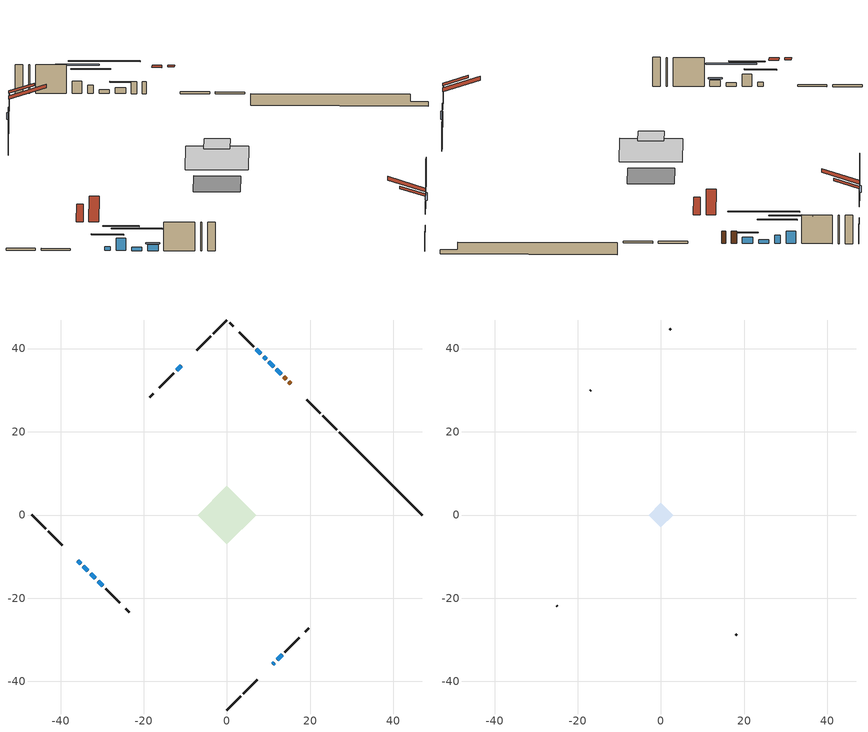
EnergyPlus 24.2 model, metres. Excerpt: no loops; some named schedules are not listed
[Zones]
conditioned space
 floor adiabatic (AdiabaticFloorConstruction): -7.05,0 0,7.05 7.05,0 0,-7.05 z3.35
 floor foundation (Slab1 construction): -4.96,0.31 -0.31,4.96 4.96,-0.31 0.31,-4.96 z-1.07
 wall outside (RimJoist1 construction): 0,-46.85 3.29,-43.56 / -46.85,0 -43.56,-3.29 / 0,46.85 -3.29,43.56 / 26.35,20.5 23.06,23.79 z0.91:1.21
 wall outside (RimJoist2 construction): 3.94,-42.9 7.21,-39.63 / -42.9,-3.94 -39.63,-7.21 / -3.94,42.9 -7.21,39.63 / 22.4,24.44 19.13,27.71 z0.91:1.21
 wall outside (AdiabaticWallConstruction 1): 15.31,31.54 14.89,31.96 / 14.23,32.61 13.66,33.19 z0.91:2.94
 wall outside (AdiabaticWallConstruction): 13,33.85 11.85,35 / -30.98,-15.87 -29.83,-17.02 z0.91:1.93; -35.81,-11.04 -35.18,-11.67 z0.91:1.57; -34.52,-12.33 -33.44,-13.4 / 8.12,38.73 7.04,39.81 / -11.04,35.81 -12.12,34.73 z0.91:2.99; 11.19,35.65 10.04,36.81 / -32.79,-14.06 -31.63,-15.21 z0.91:1.5; 11.04,-35.81 11.38,-35.47 z0.91:2.13; 9.38,37.46 8.77,38.07 / 12.04,-34.81 13.26,-33.59 z0.91:2.28
 wall outside (Wall1 construction): 13.91,-32.93 17.36,-29.49 / -29.17,-17.68 -25.73,-21.12 / -12.77,34.07 -16.22,30.63 / 6.38,40.46 2.94,43.91 z0.91:5.79
 wall outside (Wall4 construction): 18.82,-28.03 19.64,-27.21 / -24.27,-22.58 -23.44,-23.4 / -17.68,29.17 -18.5,28.35 / 1.48,45.37 0.66,46.19 z0.91:5.79
 wall foundation (FoundationWall1 construction): 27,19.84,-1.07 27,19.84,0.91 44.86,1.98,0.91 44.86,1.98,-0.36 46.85,0,-0.36 46.85,0,-1.07
 window (WindowConstruction): 13,33.85 11.85,35 z0.91:1.92
 window (WindowConstruction 6): -35.81,-11.04 -35.18,-11.67 z0.91:1.57
 window (WindowConstruction 7): -34.52,-12.33 -33.44,-13.4 z0.91:2.99
 window (WindowConstruction 9): 11.19,35.65 10.04,36.81 z0.91:1.5
 window (WindowConstruction 10): -32.79,-14.06 -31.64,-15.21 z0.91:1.5
 window (WindowConstruction 1): -30.98,-15.87 -29.83,-17.02 z0.91:1.92
 window (WindowConstruction 8): 11.04,-35.81 11.38,-35.47 z0.91:2.13
 window (WindowConstruction 2): 9.38,37.46 8.77,38.07 z0.91:2.28
 window (WindowConstruction 3): 8.12,38.73 7.04,39.81 z0.91:2.99
 window (WindowConstruction 4): -11.04,35.81 -12.12,34.73 z0.91:2.99
 window (WindowConstruction 5): 12.04,-34.81 13.26,-33.59 z0.91:2.28
 door (Door): 15.31,31.54 14.89,31.96 z0.91:2.94
 door (Door 1): 14.23,32.61 13.66,33.19 z0.91:2.94
 ceiling adiabatic (AdiabaticFloorConstruction): 0,-7.05 7.05,0 0,7.05 -7.05,0 z3.35
 roof outside (Roof2 construction): 10.38,-36.46,5.79 6.19,-32.27,7.76 5.09,-33.38,7.76 9.28,-37.57,5.79; -36.46,-10.38,5.79 -32.27,-6.19,7.76 -33.38,-5.09,7.76 -37.57,-9.28,5.79; -10.38,36.46,5.79 -6.19,32.27,7.76 -5.09,33.38,7.76 -9.28,37.57,5.79; 15.96,30.88,5.79 11.77,26.69,7.76 12.88,25.59,7.76 17.07,29.78,5.79
attic - vented
 floor to conditioned space (Floor1 construction Reversed): -2.92,0 0,2.92 2.92,0 0,-2.92 z5.79
 wall outside (Wall3 construction): 18.01,-28.83 18.16,-28.69 / -25.07,-21.78 -24.93,-21.92 / -16.87,29.97 -17.02,29.83 / 2.28,44.56 2.14,44.71 z0.91:5.79
 roof outside (Roof1 construction): 8.62,-38.23,5.79 5.77,-35.38,7.13 5.02,-36.13,7.13 7.87,-38.98,5.79; -38.23,-8.62,5.79 -35.38,-5.77,7.13 -36.13,-5.02,7.13 -38.98,-7.87,5.79; -8.62,38.23,5.79 -5.77,35.38,7.13 -5.02,36.13,7.13 -7.87,38.98,5.79; 17.73,29.12,5.79 14.88,26.27,7.13 15.63,25.52,7.13 18.48,28.37,5.79
shading: 11.21,35.64 13.64,33.2 13.86,33.41 11.42,35.85 z2.84; -33.67,-13.18 -37.32,-9.53 -37.61,-9.82 -33.96,-13.47 z3.71; -31.94,-14.91 -36.03,-10.82 -36.24,-11.03 -32.15,-15.12 z5.12; 6.59,40.26 14.64,32.2 14.85,32.42 6.8,40.47 z6.38; -29.37,-17.48 -35.05,-11.8 -35.26,-12.01 -29.58,-17.69 z4.7; -29.62,-17.23 -31.19,-15.66 -31.4,-15.87 -29.83,-17.44 z2.22; 6.84,40.01 11.32,35.53 11.53,35.74 7.05,40.22 z5.02; 5.1,41.75 10.05,36.79 10.27,37 5.31,41.96 z5.73; -12.55,34.3 -10.61,36.24 -10.82,36.45 -12.76,34.51 z3.6; 13.79,-33.05 11.5,-35.35 11.71,-35.56 14.01,-33.26 z3.04
[Building]
Building 1: Terrain=Suburbs
[Site:Location]
Mont Joli AP_QC: Latitude {deg}=48.61; Longitude {deg}=-68.21; Time Zone {hr}=-5; Elevation {m}=52; Keep Site Location Information=Yes
[Site:GroundTemperature:Shallow]
-0.843868, -3.04892, -3.2255, -2.1791, 2.02165, 6.20283, 9.82768, 12.1239, 12.319, 10.4514, 6.91898, 2.86606
[Site:WaterMainsTemperature]
Calculation Method=Schedule; Temperature Schedule=mains temperature schedule
[Material] Roughness=Rough; Thermal Absorptance=0.9
Name | Thickness {m} | Conductivity {W/m-K} | Density {kg/m3} | Specific Heat {J/kg-K} | Solar Absorptance | Visible Absorptance
asphalt or fiberglass shingles | 0.00635 | 0.162714 | 1121.4 | 1465.45 | 0.4 | 0.4
ceiling stud and cavity | 0.1397 | 0.0997951 | 65.682 | 1177.47 | 0.7 | 0.7
concrete 4.0 in. | 0.1016 | 1.803125 | 2242.8 | 837.4 | 0.7 | 0.7
concrete 8.0 in. | 0.2032 | 1.803125 | 2242.8 | 837.4 | 0.7 | 0.7
door material | 0.04445 | 0.0451087 | 512.64 | 1214.23 | 0.7 | 0.7
exterior vertical ins | 0.0330777 | 0.029427 | 32.04 | 1214.23 | 0.7 | 0.7
floor covering | 0.0127 | 0.0433444 | 54.468 | 1339.84 | 0.6 | 0.6
floor rigid ins; wall rigid ins | 0.512978 | 0.029427 | 32.04 | 1214.23 | 0.7 | 0.7
floor stud and cavity | 0.1397 | 1.75129 | 37.0049 | 1207.88 | 0.7 | 0.7
furniture material conditioned space 1 | 0.1524 | 0.115458 | 640.8 | 1214.23 | 0.6 | 0.6
gypsum board | 0.0127 | 0.160291 | 801 | 837.4 | 0.6 | 0.6
gypsum board 1 | 0.0127 | 0.160291 | 801 | 837.4 | 0.7 | 0.7
osb sheathing 0.5 in. | 0.0127 | 0.115458 | 512.64 | 1214.23 | 0.7 | 0.7
osb sheathing 0.75 in. | 0.01905 | 0.115458 | 512.64 | 1214.23 | 0.7 | 0.7
osb sheathing 2.0 in. | 0.0508 | 0.115458 | 512.64 | 1214.23 | 0.7 | 0.7
rim joist stud and cavity | 0.0508 | 0.0435419 | 125.044 | 1163.47 | 0.6 | 0.6
rim joist stud and cavity 1 | 0.0508 | 0.04374 | 125.044 | 1163.47 | 0.6 | 0.6
roof stud and cavity | 0.2032 | 0.130575 | 78.34581 | 1123.46 | 0.7 | 0.7
wall stud and cavity | 0.1397 | 0.171359 | 139.0536 | 1170.24 | 0.7 | 0.7
wall stud and cavity 1 | 0.0889 | 6.1454 | 50.32683 | 1063.81 | 0.6 | 0.6
wall stud and cavity 2 | 0.1397 | 0.10763 | 139.0536 | 1170.24 | 0.7 | 0.7
wall stud and cavity 3 | 0.0889 | 0.380278 | 52.3479 | 1209.89 | 0.7 | 0.7
wall stud and cavity 4 | 0.0889 | 0.391764 | 83.0341 | 1211.67 | 0.7 | 0.7
wood siding | 0.0254 | 0.102417 | 544.68 | 1172.36 | 0.4 | 0.4
wood siding 1 | 0.00254 | 0.102417 | 544.68 | 1172.36 | 0.4 | 0.4
wood siding 2; wood siding 3; wood siding 4 | 0.0254 | 0.102417 | 544.68 | 1172.36 | 0.7 | 0.7
[WindowMaterial:SimpleGlazingSystem]
Name | U-Factor {W/m2-K} | Solar Heat Gain Coefficient
WindowMaterial | 2.77711 | 0.55
WindowMaterial 1 | 2.78222 | 0.58
WindowMaterial 2 | 2.79301 | 0.63
WindowMaterial 3 | 2.79301 | 0.65
WindowMaterial 4 | 2.76973 | 0.51
WindowMaterial 5 | 3.034891 | 0.47
WindowMaterial 6 | 2.76462 | 0.49
[Construction]
AdiabaticFloorConstruction: floor stud and cavity, floor rigid ins, osb sheathing 0.75 in., floor covering
AdiabaticWallConstruction: wood siding 3, wall rigid ins, wall stud and cavity 3, gypsum board
AdiabaticWallConstruction 1: wood siding 4, wall rigid ins, wall stud and cavity 3, gypsum board
Door; Door 1: door material
Floor1 construction Reversed: gypsum board, ceiling stud and cavity
FoundationWall1 construction: concrete 8.0 in., gypsum board 1
furniture construction conditioned space 1: furniture material conditioned space 1
PartitionWallConstruction: gypsum board, wall stud and cavity 4, gypsum board
RimJoist1 construction: wood siding 2, osb sheathing 2.0 in., rim joist stud and cavity
RimJoist2 construction: wood siding 2, osb sheathing 2.0 in., rim joist stud and cavity 1
Roof1 construction: asphalt or fiberglass shingles
Roof2 construction: asphalt or fiberglass shingles, osb sheathing 0.75 in., roof stud and cavity, gypsum board
Slab1 construction: concrete 4.0 in.
Wall1 construction: wood siding, osb sheathing 0.5 in., wall stud and cavity, gypsum board
Wall3 construction: wood siding 1, wall stud and cavity 1
Wall4 construction: wood siding, osb sheathing 0.5 in., wall stud and cavity 2, gypsum board
WindowConstruction; WindowConstruction 1: WindowMaterial
WindowConstruction 10; WindowConstruction 9: WindowMaterial 6
WindowConstruction 2; WindowConstruction 5: WindowMaterial 1
WindowConstruction 3: WindowMaterial 2
WindowConstruction 4; WindowConstruction 7: WindowMaterial 3
WindowConstruction 6: WindowMaterial 4
WindowConstruction 8: WindowMaterial 5
[Zone] Multiplier=1; Part of Total Floor Area=Yes
Name | Volume {m3}
attic - vented | 3.72686
conditioned space | 317.9
[Space]
Name | Zone | Volume {m3}
attic - vented 1 | attic - vented | 3.72686
conditioned space 1 | conditioned space | 317.9
[ZoneInfiltration:EffectiveLeakageArea]
infil attic - vented 1: Zone or Space=attic - vented 1; Schedule=Always On Discrete; Effective Air Leakage Area {cm2}=594.783; Stack Coefficient=0.000432484; Wind Coefficient=1.40509e-05
[ZoneMixing]
whole house fan mix: Zone or Space=attic - vented; Schedule=Always On Continuous; Design Flow Rate Calculation Method=Flow/Zone; Design Flow Rate {m3/s}=0; Source Zone or Space=conditioned space
[SurfaceProperty:ExposedFoundationPerimeter]
Slab1: Exposed Perimeter Calculation Method=TotalExposedPerimeter; Total Exposed Perimeter {m}=28.063
[InternalMass] Zone or ZoneList=conditioned space; Space or SpaceList=conditioned space 1
Name | Construction | Surface Area {m2}
furniture mass conditioned space 1 | furniture construction conditioned space 1 | 59.3197
partition wall mass | PartitionWallConstruction | 148.299
[Lights]
interior lighting: Zone or ZoneList or Space or SpaceList=conditioned space 1; Schedule=interior lighting schedule; Design Level Calculation Method=LightingLevel; Lighting Level {W}=343.2; Return Air Fraction=0; Fraction Radiant=0.6; Fraction Visible=0.2; Fraction Replaceable=1
[People]
occupants: Zone or ZoneList or Space or SpaceList=conditioned space 1; Number of People Schedule=occupants schedule; Number of People Calculation Method=People; Number of People=3; Fraction Radiant=0.314171; Sensible Heat Fraction=0.56303; Activity Level Schedule=occupants activity schedule; Carbon Dioxide Generation Rate {m3/s-W}=0; Enable ASHRAE 55 Comfort Warnings=No; Mean Radiant Temperature Calculation Type=EnclosureAveraged
[ElectricEquipment] Zone or ZoneList or Space or SpaceList=conditioned space 1; Design Level Calculation Method=EquipmentLevel
Name | Schedule | Design Level {W} | Fraction Latent | Fraction Radiant | Fraction Lost
clothes dryer | clothes dryer schedule | 140.772 | 0.015 | 0.081 | 0.85
clothes washer | clothes washer schedule | 32.1985 | 0.03 | 0.162 | 0.7
cooking range | cooking range schedule | 215.147 | 0.08 | 0.432 | 0.2
dishwasher | dishwasher schedule | 66.8632 | 0.3 | 0.18 | 0.4
fridge | fridge schedule | 72.9452 | 0 | 0.6 | 0
mech vent house fan | mech vent house fan schedule | 0 | 0 | 0 | 1
mech vent house fan cfis | mech vent house fan cfis schedule | 0 | 0 | 0 | 0
misc plug loads | misc plug loads schedule | 494.7 | 0.045 | 0.513 | 0.1
whole house fan | Always On Discrete | 0 | 0 | 0 | 1
[OtherEquipment] Zone or ZoneList or Space or SpaceList=conditioned space 1; Design Level Calculation Method=EquipmentLevel
Name | Fuel Type | Schedule | Design Level {W} | Fraction Latent | Fraction Radiant | Fraction Lost
clothes dryer 1 | Electricity | clothes dryer schedule | 0 | 0.015 | 0.081 | 0.85
cooking range 1 | Electricity | cooking range schedule | 0 | 0.08 | 0.432 | 0.2
general water use latent | None | general water use schedule | 62.594 | 1 | 0 | 0
general water use sensible | None | general water use schedule | -61.6891 | 0 | 0.6 | 0
mech vent house fan latent load | None | Always On Discrete | 0 | 1 | 0 | 0
mech vent house fan sensible load | None | Always On Discrete | 0 | 0 | 0 | 0
water heater energy adjustment1 | Electricity | Always On Discrete | 0.01 | 0 | 0 | 1
[ZoneInfiltration:DesignFlowRate] Zone or ZoneList or Space or SpaceList=conditioned space 1; Schedule=Always On Discrete; Design Flow Rate Calculation Method=Flow/Zone; Design Flow Rate {m3/s}=0
infil flow; natural vent flow; whole house fan flow
[Foundation:Kiva]
Foundation Kiva 1: Initial Indoor Air Temperature {C}=18; Wall Height Above Grade {m}=0.910011; Wall Depth Below Slab {m}=0.2032; Custom Block Material Name 1=exterior vertical ins; Custom Block Depth 1 {m}=1.98001; Custom Block X Position 1 {m}=0.2159; Custom Block Z Position 1 {m}=0
[Foundation:Kiva:Settings]
Soil Conductivity {W/m-K}=0.849921; Soil Density {kg/m3}=1842.3; Soil Specific Heat {J/kg-K}=418.7; Ground Solar Absorptivity=0.9; Ground Thermal Absorptivity=0.9; Ground Surface Roughness {m}=0.03; Far-Field Width {m}=40; Deep-Ground Boundary Condition=ZeroFlux; Deep-Ground Depth {m}=40; Minimum Cell Dimension {m}=0.2; Maximum Cell Growth Coefficient=3; Simulation Timestep=Timestep
[Exterior:Lights]
exterior lighting: Schedule=exterior lighting schedule; Design Level {W}=75.6
[Schedule:Constant]
Name | Hourly Value
Always On Continuous; mech vent house fan schedule; mech vent house fan cfis schedule; Always On Discrete | 1
occupants activity schedule | 117.228
fridge schedule | 0
[Schedule:Week:Daily]
interior lighting schedule Week Rule - Jan1-Jan27: interior lighting schedule day, interior lighting schedule day, interior lighting schedule day, interior lighting schedule day, interior lighting schedule day, interior lighting schedule day, interior lighting schedule day, interior lighting schedule default day, interior lighting schedule default day, interior lighting schedule default day, interior lighting schedule default day, interior lighting schedule default day
interior lighting schedule Week Rule - Jan28-Feb3: interior lighting schedule day, interior lighting schedule day, interior lighting schedule day, interior lighting schedule day, interior lighting schedule day 1, interior lighting schedule day 1, interior lighting schedule day 1, interior lighting schedule default day, interior lighting schedule default day, interior lighting schedule default day, interior lighting schedule default day, interior lighting schedule default day
interior lighting schedule Week Rule - Feb4-Feb24: interior lighting schedule day 1, interior lighting schedule day 1, interior lighting schedule day 1, interior lighting schedule day 1, interior lighting schedule day 1, interior lighting schedule day 1, interior lighting schedule day 1, interior lighting schedule default day, interior lighting schedule default day, interior lighting schedule default day, interior lighting schedule default day, interior lighting schedule default day
interior lighting schedule Week Rule - Feb25-Mar3: interior lighting schedule day 1, interior lighting schedule day 1, interior lighting schedule day 1, interior lighting schedule day 1, interior lighting schedule day 2, interior lighting schedule day 2, interior lighting schedule day 2, interior lighting schedule default day, interior lighting schedule default day, interior lighting schedule default day, interior lighting schedule default day, interior lighting schedule default day
interior lighting schedule Week Rule - Mar4-Mar31: interior lighting schedule day 2, interior lighting schedule day 2, interior lighting schedule day 2, interior lighting schedule day 2, interior lighting schedule day 2, interior lighting schedule day 2, interior lighting schedule day 2, interior lighting schedule default day, interior lighting schedule default day, interior lighting schedule default day, interior lighting schedule default day, interior lighting schedule default day
interior lighting schedule Week Rule - Apr1-Apr28: interior lighting schedule day 3, interior lighting schedule day 3, interior lighting schedule day 3, interior lighting schedule day 3, interior lighting schedule day 3, interior lighting schedule day 3, interior lighting schedule day 3, interior lighting schedule default day, interior lighting schedule default day, interior lighting schedule default day, interior lighting schedule default day, interior lighting schedule default day
interior lighting schedule Week Rule - Apr29-May5: interior lighting schedule day 3, interior lighting schedule day 3, interior lighting schedule day 4, interior lighting schedule day 4, interior lighting schedule day 4, interior lighting schedule day 4, interior lighting schedule day 4, interior lighting schedule default day, interior lighting schedule default day, interior lighting schedule default day, interior lighting schedule default day, interior lighting schedule default day
interior lighting schedule Week Rule - May6-May26: interior lighting schedule day 4, interior lighting schedule day 4, interior lighting schedule day 4, interior lighting schedule day 4, interior lighting schedule day 4, interior lighting schedule day 4, interior lighting schedule day 4, interior lighting schedule default day, interior lighting schedule default day, interior lighting schedule default day, interior lighting schedule default day, interior lighting schedule default day
interior lighting schedule Week Rule - May27-Jun2: interior lighting schedule day 4, interior lighting schedule day 4, interior lighting schedule day 4, interior lighting schedule day 4, interior lighting schedule day 4, interior lighting schedule day 5, interior lighting schedule day 5, interior lighting schedule default day, interior lighting schedule default day, interior lighting schedule default day, interior lighting schedule default day, interior lighting schedule default day
interior lighting schedule Week Rule - Jun3-Jun30: interior lighting schedule day 5, interior lighting schedule day 5, interior lighting schedule day 5, interior lighting schedule day 5, interior lighting schedule day 5, interior lighting schedule day 5, interior lighting schedule day 5, interior lighting schedule default day, interior lighting schedule default day, interior lighting schedule default day, interior lighting schedule default day, interior lighting schedule default day
interior lighting schedule Week Rule - Jul1-Jul28: interior lighting schedule day 6, interior lighting schedule day 6, interior lighting schedule day 6, interior lighting schedule day 6, interior lighting schedule day 6, interior lighting schedule day 6, interior lighting schedule day 6, interior lighting schedule default day, interior lighting schedule default day, interior lighting schedule default day, interior lighting schedule default day, interior lighting schedule default day
interior lighting schedule Week Rule - Jul29-Aug4: interior lighting schedule day 6, interior lighting schedule day 6, interior lighting schedule day 6, interior lighting schedule day 7, interior lighting schedule day 7, interior lighting schedule day 7, interior lighting schedule day 7, interior lighting schedule default day, interior lighting schedule default day, interior lighting schedule default day, interior lighting schedule default day, interior lighting schedule default day
interior lighting schedule Week Rule - Aug5-Aug25: interior lighting schedule day 7, interior lighting schedule day 7, interior lighting schedule day 7, interior lighting schedule day 7, interior lighting schedule day 7, interior lighting schedule day 7, interior lighting schedule day 7, interior lighting schedule default day, interior lighting schedule default day, interior lighting schedule default day, interior lighting schedule default day, interior lighting schedule default day
interior lighting schedule Week Rule - Aug26-Sep1: interior lighting schedule day 7, interior lighting schedule day 7, interior lighting schedule day 7, interior lighting schedule day 7, interior lighting schedule day 7, interior lighting schedule day 7, interior lighting schedule day 8, interior lighting schedule default day, interior lighting schedule default day, interior lighting schedule default day, interior lighting schedule default day, interior lighting schedule default day
interior lighting schedule Week Rule - Sep2-Sep29: interior lighting schedule day 8, interior lighting schedule day 8, interior lighting schedule day 8, interior lighting schedule day 8, interior lighting schedule day 8, interior lighting schedule day 8, interior lighting schedule day 8, interior lighting schedule default day, interior lighting schedule default day, interior lighting schedule default day, interior lighting schedule default day, interior lighting schedule default day
interior lighting schedule Week Rule - Sep30-Oct6: interior lighting schedule day 8, interior lighting schedule day 9, interior lighting schedule day 9, interior lighting schedule day 9, interior lighting schedule day 9, interior lighting schedule day 9, interior lighting schedule day 9, interior lighting schedule default day, interior lighting schedule default day, interior lighting schedule default day, interior lighting schedule default day, interior lighting schedule default day
interior lighting schedule Week Rule - Oct7-Oct27: interior lighting schedule day 9, interior lighting schedule day 9, interior lighting schedule day 9, interior lighting schedule day 9, interior lighting schedule day 9, interior lighting schedule day 9, interior lighting schedule day 9, interior lighting schedule default day, interior lighting schedule default day, interior lighting schedule default day, interior lighting schedule default day, interior lighting schedule default day
interior lighting schedule Week Rule - Oct28-Nov3: interior lighting schedule day 9, interior lighting schedule day 9, interior lighting schedule day 9, interior lighting schedule day 9, interior lighting schedule day 10, interior lighting schedule day 10, interior lighting schedule day 10, interior lighting schedule default day, interior lighting schedule default day, interior lighting schedule default day, interior lighting schedule default day, interior lighting schedule default day
interior lighting schedule Week Rule - Nov4-Nov24: interior lighting schedule day 10, interior lighting schedule day 10, interior lighting schedule day 10, interior lighting schedule day 10, interior lighting schedule day 10, interior lighting schedule day 10, interior lighting schedule day 10, interior lighting schedule default day, interior lighting schedule default day, interior lighting schedule default day, interior lighting schedule default day, interior lighting schedule default day
interior lighting schedule Week Rule - Nov25-Dec1: interior lighting schedule day 10, interior lighting schedule day 10, interior lighting schedule day 10, interior lighting schedule day 10, interior lighting schedule day 10, interior lighting schedule day 10, interior lighting schedule day 11, interior lighting schedule default day, interior lighting schedule default day, interior lighting schedule default day, interior lighting schedule default day, interior lighting schedule default day
interior lighting schedule Week Rule - Dec2-Dec31: interior lighting schedule day 11, interior lighting schedule day 11, interior lighting schedule day 11, interior lighting schedule day 11, interior lighting schedule day 11, interior lighting schedule day 11, interior lighting schedule day 11, interior lighting schedule default day, interior lighting schedule default day, interior lighting schedule default day, interior lighting schedule default day, interior lighting schedule default day
occupants schedule Week Rule - Jan1-Dec31: occupants schedule day, occupants schedule day, occupants schedule day, occupants schedule day, occupants schedule day, occupants schedule day, occupants schedule day, occupants schedule default day, occupants schedule default day, occupants schedule default day, occupants schedule default day, occupants schedule default day
clothes dryer schedule Week Rule - Jan1-Dec31: clothes dryer schedule day, clothes dryer schedule day, clothes dryer schedule day, clothes dryer schedule day, clothes dryer schedule day, clothes dryer schedule day, clothes dryer schedule day, clothes dryer schedule default day, clothes dryer schedule default day, clothes dryer schedule default day, clothes dryer schedule default day, clothes dryer schedule default day
clothes washer schedule Week Rule - Jan1-Dec31: clothes washer schedule day, clothes washer schedule day, clothes washer schedule day, clothes washer schedule day, clothes washer schedule day, clothes washer schedule day, clothes washer schedule day, clothes washer schedule default day, clothes washer schedule default day, clothes washer schedule default day, clothes washer schedule default day, clothes washer schedule default day
cooking range schedule Week Rule - Jan1-Dec31: cooking range schedule day, cooking range schedule day, cooking range schedule day, cooking range schedule day, cooking range schedule day, cooking range schedule day, cooking range schedule day, cooking range schedule default day, cooking range schedule default day, cooking range schedule default day, cooking range schedule default day, cooking range schedule default day
dishwasher schedule Week Rule - Jan1-Dec31: dishwasher schedule day, dishwasher schedule day, dishwasher schedule day, dishwasher schedule day, dishwasher schedule day, dishwasher schedule day, dishwasher schedule day, dishwasher schedule default day, dishwasher schedule default day, dishwasher schedule default day, dishwasher schedule default day, dishwasher schedule default day
misc plug loads schedule Week Rule - Jan1-Dec31: misc plug loads schedule day, misc plug loads schedule day, misc plug loads schedule day, misc plug loads schedule day, misc plug loads schedule day, misc plug loads schedule day, misc plug loads schedule day, misc plug loads schedule default day, misc plug loads schedule default day, misc plug loads schedule default day, misc plug loads schedule default day, misc plug loads schedule default day
general water use schedule Week Rule - Jan1-Dec31: general water use schedule day, general water use schedule day, general water use schedule day, general water use schedule day, general water use schedule day, general water use schedule day, general water use schedule day, general water use schedule default day, general water use schedule default day, general water use schedule default day, general water use schedule default day, general water use schedule default day
exterior lighting schedule Week Rule - Jan1-Jan27: exterior lighting schedule day, exterior lighting schedule day, exterior lighting schedule day, exterior lighting schedule day, exterior lighting schedule day, exterior lighting schedule day, exterior lighting schedule day, exterior lighting schedule default day, exterior lighting schedule default day, exterior lighting schedule default day, exterior lighting schedule default day, exterior lighting schedule default day
exterior lighting schedule Week Rule - Jan28-Feb3: exterior lighting schedule day, exterior lighting schedule day, exterior lighting schedule day, exterior lighting schedule day, exterior lighting schedule day 1, exterior lighting schedule day 1, exterior lighting schedule day 1, exterior lighting schedule default day, exterior lighting schedule default day, exterior lighting schedule default day, exterior lighting schedule default day, exterior lighting schedule default day
exterior lighting schedule Week Rule - Feb4-Feb24: exterior lighting schedule day 1, exterior lighting schedule day 1, exterior lighting schedule day 1, exterior lighting schedule day 1, exterior lighting schedule day 1, exterior lighting schedule day 1, exterior lighting schedule day 1, exterior lighting schedule default day, exterior lighting schedule default day, exterior lighting schedule default day, exterior lighting schedule default day, exterior lighting schedule default day
exterior lighting schedule Week Rule - Feb25-Mar3: exterior lighting schedule day 1, exterior lighting schedule day 1, exterior lighting schedule day 1, exterior lighting schedule day 1, exterior lighting schedule day 2, exterior lighting schedule day 2, exterior lighting schedule day 2, exterior lighting schedule default day, exterior lighting schedule default day, exterior lighting schedule default day, exterior lighting schedule default day, exterior lighting schedule default day
exterior lighting schedule Week Rule - Mar4-Mar31: exterior lighting schedule day 2, exterior lighting schedule day 2, exterior lighting schedule day 2, exterior lighting schedule day 2, exterior lighting schedule day 2, exterior lighting schedule day 2, exterior lighting schedule day 2, exterior lighting schedule default day, exterior lighting schedule default day, exterior lighting schedule default day, exterior lighting schedule default day, exterior lighting schedule default day
exterior lighting schedule Week Rule - Apr1-Apr28: exterior lighting schedule day 3, exterior lighting schedule day 3, exterior lighting schedule day 3, exterior lighting schedule day 3, exterior lighting schedule day 3, exterior lighting schedule day 3, exterior lighting schedule day 3, exterior lighting schedule default day, exterior lighting schedule default day, exterior lighting schedule default day, exterior lighting schedule default day, exterior lighting schedule default day
exterior lighting schedule Week Rule - Apr29-May5: exterior lighting schedule day 3, exterior lighting schedule day 3, exterior lighting schedule day 4, exterior lighting schedule day 4, exterior lighting schedule day 4, exterior lighting schedule day 4, exterior lighting schedule day 4, exterior lighting schedule default day, exterior lighting schedule default day, exterior lighting schedule default day, exterior lighting schedule default day, exterior lighting schedule default day
exterior lighting schedule Week Rule - May6-May26: exterior lighting schedule day 4, exterior lighting schedule day 4, exterior lighting schedule day 4, exterior lighting schedule day 4, exterior lighting schedule day 4, exterior lighting schedule day 4, exterior lighting schedule day 4, exterior lighting schedule default day, exterior lighting schedule default day, exterior lighting schedule default day, exterior lighting schedule default day, exterior lighting schedule default day
exterior lighting schedule Week Rule - May27-Jun2: exterior lighting schedule day 4, exterior lighting schedule day 4, exterior lighting schedule day 4, exterior lighting schedule day 4, exterior lighting schedule day 4, exterior lighting schedule day 5, exterior lighting schedule day 5, exterior lighting schedule default day, exterior lighting schedule default day, exterior lighting schedule default day, exterior lighting schedule default day, exterior lighting schedule default day
exterior lighting schedule Week Rule - Jun3-Jun30: exterior lighting schedule day 5, exterior lighting schedule day 5, exterior lighting schedule day 5, exterior lighting schedule day 5, exterior lighting schedule day 5, exterior lighting schedule day 5, exterior lighting schedule day 5, exterior lighting schedule default day, exterior lighting schedule default day, exterior lighting schedule default day, exterior lighting schedule default day, exterior lighting schedule default day
exterior lighting schedule Week Rule - Jul1-Jul28: exterior lighting schedule day 6, exterior lighting schedule day 6, exterior lighting schedule day 6, exterior lighting schedule day 6, exterior lighting schedule day 6, exterior lighting schedule day 6, exterior lighting schedule day 6, exterior lighting schedule default day, exterior lighting schedule default day, exterior lighting schedule default day, exterior lighting schedule default day, exterior lighting schedule default day
exterior lighting schedule Week Rule - Jul29-Aug4: exterior lighting schedule day 6, exterior lighting schedule day 6, exterior lighting schedule day 6, exterior lighting schedule day 7, exterior lighting schedule day 7, exterior lighting schedule day 7, exterior lighting schedule day 7, exterior lighting schedule default day, exterior lighting schedule default day, exterior lighting schedule default day, exterior lighting schedule default day, exterior lighting schedule default day
exterior lighting schedule Week Rule - Aug5-Aug25: exterior lighting schedule day 7, exterior lighting schedule day 7, exterior lighting schedule day 7, exterior lighting schedule day 7, exterior lighting schedule day 7, exterior lighting schedule day 7, exterior lighting schedule day 7, exterior lighting schedule default day, exterior lighting schedule default day, exterior lighting schedule default day, exterior lighting schedule default day, exterior lighting schedule default day
exterior lighting schedule Week Rule - Aug26-Sep1: exterior lighting schedule day 7, exterior lighting schedule day 7, exterior lighting schedule day 7, exterior lighting schedule day 7, exterior lighting schedule day 7, exterior lighting schedule day 7, exterior lighting schedule day 8, exterior lighting schedule default day, exterior lighting schedule default day, exterior lighting schedule default day, exterior lighting schedule default day, exterior lighting schedule default day
exterior lighting schedule Week Rule - Sep2-Sep29: exterior lighting schedule day 8, exterior lighting schedule day 8, exterior lighting schedule day 8, exterior lighting schedule day 8, exterior lighting schedule day 8, exterior lighting schedule day 8, exterior lighting schedule day 8, exterior lighting schedule default day, exterior lighting schedule default day, exterior lighting schedule default day, exterior lighting schedule default day, exterior lighting schedule default day
exterior lighting schedule Week Rule - Sep30-Oct6: exterior lighting schedule day 8, exterior lighting schedule day 9, exterior lighting schedule day 9, exterior lighting schedule day 9, exterior lighting schedule day 9, exterior lighting schedule day 9, exterior lighting schedule day 9, exterior lighting schedule default day, exterior lighting schedule default day, exterior lighting schedule default day, exterior lighting schedule default day, exterior lighting schedule default day
exterior lighting schedule Week Rule - Oct7-Oct27: exterior lighting schedule day 9, exterior lighting schedule day 9, exterior lighting schedule day 9, exterior lighting schedule day 9, exterior lighting schedule day 9, exterior lighting schedule day 9, exterior lighting schedule day 9, exterior lighting schedule default day, exterior lighting schedule default day, exterior lighting schedule default day, exterior lighting schedule default day, exterior lighting schedule default day
exterior lighting schedule Week Rule - Oct28-Nov3: exterior lighting schedule day 9, exterior lighting schedule day 9, exterior lighting schedule day 9, exterior lighting schedule day 9, exterior lighting schedule day 10, exterior lighting schedule day 10, exterior lighting schedule day 10, exterior lighting schedule default day, exterior lighting schedule default day, exterior lighting schedule default day, exterior lighting schedule default day, exterior lighting schedule default day
exterior lighting schedule Week Rule - Nov4-Nov24: exterior lighting schedule day 10, exterior lighting schedule day 10, exterior lighting schedule day 10, exterior lighting schedule day 10, exterior lighting schedule day 10, exterior lighting schedule day 10, exterior lighting schedule day 10, exterior lighting schedule default day, exterior lighting schedule default day, exterior lighting schedule default day, exterior lighting schedule default day, exterior lighting schedule default day
[Schedule:Year]
interior lighting schedule: interior lighting schedule Week Rule - Jan1-Jan27, 1, 1, 1, 27, interior lighting schedule Week Rule - Jan28-Feb3, 1, 28, 2, 3, interior lighting schedule Week Rule - Feb4-Feb24, 2, 4, 2, 24, interior lighting schedule Week Rule - Feb25-Mar3, 2, 25, 3, 3, interior lighting schedule Week Rule - Mar4-Mar31, 3, 4, 3, 31, interior lighting schedule Week Rule - Apr1-Apr28, 4, 1, 4, 28, interior lighting schedule Week Rule - Apr29-May5, 4, 29, 5, 5, interior lighting schedule Week Rule - May6-May26, 5, 6, 5, 26, interior lighting schedule Week Rule - May27-Jun2, 5, 27, 6, 2, interior lighting schedule Week Rule - Jun3-Jun30, 6, 3, 6, 30, interior lighting schedule Week Rule - Jul1-Jul28, 7, 1, 7, 28, interior lighting schedule Week Rule - Jul29-Aug4, 7, 29, 8, 4, interior lighting schedule Week Rule - Aug5-Aug25, 8, 5, 8, 25, interior lighting schedule Week Rule - Aug26-Sep1, 8, 26, 9, 1, interior lighting schedule Week Rule - Sep2-Sep29, 9, 2, 9, 29, interior lighting schedule Week Rule - Sep30-Oct6, 9, 30, 10, 6, interior lighting schedule Week Rule - Oct7-Oct27, 10, 7, 10, 27, interior lighting schedule Week Rule - Oct28-Nov3, 10, 28, 11, 3, interior lighting schedule Week Rule - Nov4-Nov24, 11, 4, 11, 24, interior lighting schedule Week Rule - Nov25-Dec1, 11, 25, 12, 1, interior lighting schedule Week Rule - Dec2-Dec31, 12, 2, 12, 31
occupants schedule: occupants schedule Week Rule - Jan1-Dec31, 1, 1, 12, 31
clothes dryer schedule: clothes dryer schedule Week Rule - Jan1-Dec31, 1, 1, 12, 31
clothes washer schedule: clothes washer schedule Week Rule - Jan1-Dec31, 1, 1, 12, 31
cooking range schedule: cooking range schedule Week Rule - Jan1-Dec31, 1, 1, 12, 31
dishwasher schedule: dishwasher schedule Week Rule - Jan1-Dec31, 1, 1, 12, 31
misc plug loads schedule: misc plug loads schedule Week Rule - Jan1-Dec31, 1, 1, 12, 31
general water use schedule: general water use schedule Week Rule - Jan1-Dec31, 1, 1, 12, 31
exterior lighting schedule: exterior lighting schedule Week Rule - Jan1-Jan27, 1, 1, 1, 27, exterior lighting schedule Week Rule - Jan28-Feb3, 1, 28, 2, 3, exterior lighting schedule Week Rule - Feb4-Feb24, 2, 4, 2, 24, exterior lighting schedule Week Rule - Feb25-Mar3, 2, 25, 3, 3, exterior lighting schedule Week Rule - Mar4-Mar31, 3, 4, 3, 31, exterior lighting schedule Week Rule - Apr1-Apr28, 4, 1, 4, 28, exterior lighting schedule Week Rule - Apr29-May5, 4, 29, 5, 5, exterior lighting schedule Week Rule - May6-May26, 5, 6, 5, 26, exterior lighting schedule Week Rule - May27-Jun2, 5, 27, 6, 2, exterior lighting schedule Week Rule - Jun3-Jun30, 6, 3, 6, 30, exterior lighting schedule Week Rule - Jul1-Jul28, 7, 1, 7, 28, exterior lighting schedule Week Rule - Jul29-Aug4, 7, 29, 8, 4, exterior lighting schedule Week Rule - Aug5-Aug25, 8, 5, 8, 25, exterior lighting schedule Week Rule - Aug26-Sep1, 8, 26, 9, 1, exterior lighting schedule Week Rule - Sep2-Sep29, 9, 2, 9, 29, exterior lighting schedule Week Rule - Sep30-Oct6, 9, 30, 10, 6, exterior lighting schedule Week Rule - Oct7-Oct27, 10, 7, 10, 27, exterior lighting schedule Week Rule - Oct28-Nov3, 10, 28, 11, 3, exterior lighting schedule Week Rule - Nov4-Nov24, 11, 4, 11, 24, exterior lighting schedule Week Rule - Nov25-Dec1, 11, 25, 12, 1, exterior lighting schedule Week Rule - Dec2-Dec31, 12, 2, 12, 31
[Schedule:Compact]
mains temperature schedule: Through: 01/01, For: AllDays, Until: 24:00, 4.55833, Through: 01/02, For: AllDays, Until: 24:00, 4.48833, Through: 01/03, For: AllDays, Until: 24:00, 4.41944, Through: 01/04, For: AllDays, Until: 24:00, 4.35111, Through: 01/05, For: AllDays, Until: 24:00, 4.28389, Through: 01/06, For: AllDays, Until: 24:00, 4.21778, Through: 01/07, For: AllDays, Until: 24:00, 4.15278, Through: 01/08, For: AllDays, Until: 24:00, 4.08889, Through: 01/09, For: AllDays, Until: 24:00, 4.02611, Through: 01/10, For: AllDays, Until: 24:00, 3.96444, Through: 01/11, For: AllDays, Until: 24:00, 3.90333, Through: 01/12, For: AllDays, Until: 24:00, 3.84389, Through: 01/13, For: AllDays, Until: 24:00, 3.78556, Through: 01/14, For: AllDays, Until: 24:00, 3.72833, Through: 01/15, For: AllDays, Until: 24:00, 3.67222, Through: 01/16, For: AllDays, Until: 24:00, 3.61722, Through: 01/17, For: AllDays, Until: 24:00, 3.56333, Through: 01/18, For: AllDays, Until: 24:00, 3.51111, Through: 01/19, For: AllDays, Until: 24:00, 3.46, Through: 01/20, For: AllDays, Until: 24:00, 3.41, Through: 01/21, For: AllDays, Until: 24:00, 3.36111, Through: 01/22, For: AllDays, Until: 24:00, 3.31389, Through: 01/23, For: AllDays, Until: 24:00, 3.26778, Through: 01/24, For: AllDays, Until: 24:00, 3.22278, Through: 01/25, For: AllDays, Until: 24:00, 3.17944, Through: 01/26, For: AllDays, Until: 24:00, 3.13722, Through: 01/27, For: AllDays, Until: 24:00, 3.09667, Through: 01/28, For: AllDays, Until: 24:00, 3.05722, Through: 01/29, For: AllDays, Until: 24:00, 3.01944, Through: 01/30, For: AllDays, Until: 24:00, 2.98278, Through: 01/31, For: AllDays, Until: 24:00, 2.94778, Through: 02/01, For: AllDays, Until: 24:00, 2.91389, Through: 02/02, For: AllDays, Until: 24:00, 2.88167, Through: 02/03, For: AllDays, Until: 24:00, 2.85056, Through: 02/04, For: AllDays, Until: 24:00, 2.82111, Through: 02/05, For: AllDays, Until: 24:00, 2.79278, Through: 02/06, For: AllDays, Until: 24:00, 2.76667, Through: 02/07, For: AllDays, Until: 24:00, 2.74111, Through: 02/08, For: AllDays, Until: 24:00, 2.71778, Through: 02/09, For: AllDays, Until: 24:00, 2.69556, Through: 02/10, For: AllDays, Until: 24:00, 2.675, Through: 02/11, For: AllDays, Until: 24:00, 2.65556, Through: 02/12, For: AllDays, Until: 24:00, 2.63833, Through: 02/13, For: AllDays, Until: 24:00, 2.62222, Through: 02/14, For: AllDays, Until: 24:00, 2.60722, Through: 02/15, For: AllDays, Until: 24:00, 2.59389, Through: 02/16, For: AllDays, Until: 24:00, 2.58278, Through: 02/17, For: AllDays, Until: 24:00, 2.57222, Through: 02/18, For: AllDays, Until: 24:00, 2.56389, Through: 02/19, For: AllDays, Until: 24:00, 2.55667, Through: 02/20, For: AllDays, Until: 24:00, 2.55111, Through: 02/21, For: AllDays, Until: 24:00, 2.54722, Through: 02/22, For: AllDays, Until: 24:00, 2.545, Through: 02/23, For: AllDays, Until: 24:00, 2.54389, Through: 02/24, For: AllDays, Until: 24:00, 2.54444, Through: 02/25, For: AllDays, Until: 24:00, 2.54667, Through: 02/26, For: AllDays, Until: 24:00, 2.55056, Through: 02/27, For: AllDays, Until: 24:00, 2.55556, Through: 02/28, For: AllDays, Until: 24:00, 2.56222, Through: 03/01, For: AllDays, Until: 24:00, 2.57056, Through: 03/02, For: AllDays, Until: 24:00, 2.58, Through: 03/03, For: AllDays, Until: 24:00, 2.59167, Through: 03/04, For: AllDays, Until: 24:00, 2.60444, Through: 03/05, For: AllDays, Until: 24:00, 2.61889, Through: 03/06, For: AllDays, Until: 24:00, 2.63444, Through: 03/07, For: AllDays, Until: 24:00, 2.65167, Through: 03/08, For: AllDays, Until: 24:00, 2.67056, Through: 03/09, For: AllDays, Until: 24:00, 2.69111, Through: 03/10, For: AllDays, Until: 24:00, 2.71278, Through: 03/11, For: AllDays, Until: 24:00, 2.73611, Through: 03/12, For: AllDays, Until: 24:00, 2.76111, Through: 03/13, For: AllDays, Until: 24:00, 2.78722, Through: 03/14, For: AllDays, Until: 24:00, 2.815, Through: 03/15, For: AllDays, Until: 24:00, 2.84389, Through: 03/16, For: AllDays, Until: 24:00, 2.87444, Through: 03/17, For: AllDays, Until: 24:00, 2.90667, Through: 03/18, For: AllDays, Until: 24:00, 2.94, Through: 03/19, For: AllDays, Until: 24:00, 2.975, Through: 03/20, For: AllDays, Until: 24:00, 3.01111, Through: 03/21, For: AllDays, Until: 24:00, 3.04889, Through: 03/22, For: AllDays, Until: 24:00, 3.08833, Through: 03/23, For: AllDays, Until: 24:00, 3.12833, Through: 03/24, For: AllDays, Until: 24:00, 3.17056, Through: 03/25, For: AllDays, Until: 24:00, 3.21333, Through: 03/26, For: AllDays, Until: 24:00, 3.25778, Through: 03/27, For: AllDays, Until: 24:00, 3.30389, Through: 03/28, For: AllDays, Until: 24:00, 3.35111, Through: 03/29, For: AllDays, Until: 24:00, 3.39944, Through: 03/30, For: AllDays, Until: 24:00, 3.44889, Through: 03/31, For: AllDays, Until: 24:00, 3.5, Through: 04/01, For: AllDays, Until: 24:00, 3.55222, Through: 04/02, For: AllDays, Until: 24:00, 3.60556, Through: 04/03, For: AllDays, Until: 24:00, 3.66, Through: 04/04, For: AllDays, Until: 24:00, 3.71611, Through: 04/05, For: AllDays, Until: 24:00, 3.77278, Through: 04/06, For: AllDays, Until: 24:00, 3.83111, Through: 04/07, For: AllDays, Until: 24:00, 3.89056, Through: 04/08, For: AllDays, Until: 24:00, 3.95111, Through: 04/09, For: AllDays, Until: 24:00, 4.01278, Through: 04/10, For: AllDays, Until: 24:00, 4.075, Through: 04/11, For: AllDays, Until: 24:00, 4.13889, Through: 04/12, For: AllDays, Until: 24:00, 4.20389, Through: 04/13, For: AllDays, Until: 24:00, 4.27, Through: 04/14, For: AllDays, Until: 24:00, 4.33667, Through: 04/15, For: AllDays, Until: 24:00, 4.40444, Through: 04/16, For: AllDays, Until: 24:00, 4.47333, Through: 04/17, For: AllDays, Until: 24:00, 4.54333, Through: 04/18, For: AllDays, Until: 24:00, 4.61389, Through: 04/19, For: AllDays, Until: 24:00, 4.68556, Through: 04/20, For: AllDays, Until: 24:00, 4.75833, Through: 04/21, For: AllDays, Until: 24:00, 4.83167, Through: 04/22, For: AllDays, Until: 24:00, 4.90611, Through: 04/23, For: AllDays, Until: 24:00, 4.98111, Through: 04/24, For: AllDays, Until: 24:00, 5.05722, Through: 04/25, For: AllDays, Until: 24:00, 5.13389, Through: 04/26, For: AllDays, Until: 24:00, 5.21167, Through: 04/27, For: AllDays, Until: 24:00, 5.29, Through: 04/28, For: AllDays, Until: 24:00, 5.36889, Through: 04/29, For: AllDays, Until: 24:00, 5.44833, Through: 04/30, For: AllDays, Until: 24:00, 5.52889, Through: 05/01, For: AllDays, Until: 24:00, 5.61, Through: 05/02, For: AllDays, Until: 24:00, 5.69111, Through: 05/03, For: AllDays, Until: 24:00, 5.77333, Through: 05/04, For: AllDays, Until: 24:00, 5.85667, Through: 05/05, For: AllDays, Until: 24:00, 5.94, Through: 05/06, For: AllDays, Until: 24:00, 6.02389, Through: 05/07, For: AllDays, Until: 24:00, 6.10778, Through: 05/08, For: AllDays, Until: 24:00, 6.19278, Through: 05/09, For: AllDays, Until: 24:00, 6.27833, Through: 05/10, For: AllDays, Until: 24:00, 6.36389, Through: 05/11, For: AllDays, Until: 24:00, 6.45, Through: 05/12, For: AllDays, Until: 24:00, 6.53667, Through: 05/13, For: AllDays, Until: 24:00, 6.62333, Through: 05/14, For: AllDays, Until: 24:00, 6.71056, Through: 05/15, For: AllDays, Until: 24:00, 6.79778, Through: 05/16, For: AllDays, Until: 24:00, 6.88556, Through: 05/17, For: AllDays, Until: 24:00, 6.97389, Through: 05/18, For: AllDays, Until: 24:00, 7.06222, Through: 05/19, For: AllDays, Until: 24:00, 7.15056, Through: 05/20, For: AllDays, Until: 24:00, 7.23889, Through: 05/21, For: AllDays, Until: 24:00, 7.32778, Through: 05/22, For: AllDays, Until: 24:00, 7.41667, Through: 05/23, For: AllDays, Until: 24:00, 7.50556, Through: 05/24, For: AllDays, Until: 24:00, 7.59444, Through: 05/25, For: AllDays, Until: 24:00, 7.68333, Through: 05/26, For: AllDays, Until: 24:00, 7.77278, Through: 05/27, For: AllDays, Until: 24:00, 7.86167, Through: 05/28, For: AllDays, Until: 24:00, 7.95056, Through: 05/29, For: AllDays, Until: 24:00, 8.03944, Through: 05/30, For: AllDays, Until: 24:00, 8.12833, Through: 05/31, For: AllDays, Until: 24:00, 8.21722, Through: 06/01, For: AllDays, Until: 24:00, 8.30556, Through: 06/02, For: AllDays, Until: 24:00, 8.39389, Through: 06/03, For: AllDays, Until: 24:00, 8.48222, Through: 06/04, For: AllDays, Until: 24:00, 8.57, Through: 06/05, For: AllDays, Until: 24:00, 8.65778, Through: 06/06, For: AllDays, Until: 24:00, 8.745, Through: 06/07, For: AllDays, Until: 24:00, 8.83222, Through: 06/08, For: AllDays, Until: 24:00, 8.91889, Through: 06/09, For: AllDays, Until: 24:00, 9.00556, Through: 06/10, For: AllDays, Until: 24:00, 9.09167, Through: 06/11, For: AllDays, Until: 24:00, 9.17722, Through: 06/12, For: AllDays, Until: 24:00, 9.26222, Through: 06/13, For: AllDays, Until: 24:00, 9.34722, Through: 06/14, For: AllDays, Until: 24:00, 9.43111, Through: 06/15, For: AllDays, Until: 24:00, 9.515, Through: 06/16, For: AllDays, Until: 24:00, 9.59833, Through: 06/17, For: AllDays, Until: 24:00, 9.68111, Through: 06/18, For: AllDays, Until: 24:00, 9.76333, Through: 06/19, For: AllDays, Until: 24:00, 9.84444, Through: 06/20, For: AllDays, Until: 24:00, 9.92556, Through: 06/21, For: AllDays, Until: 24:00, 10.0056, Through: 06/22, For: AllDays, Until: 24:00, 10.085, Through: 06/23, For: AllDays, Until: 24:00, 10.1639, Through: 06/24, For: AllDays, Until: 24:00, 10.2422, Through: 06/25, For: AllDays, Until: 24:00, 10.3194, Through: 06/26, For: AllDays, Until: 24:00, 10.3961, Through: 06/27, For: AllDays, Until: 24:00, 10.4717, Through: 06/28, For: AllDays, Until: 24:00, 10.5467, Through: 06/29, For: AllDays, Until: 24:00, 10.6206, Through: 06/30, For: AllDays, Until: 24:00, 10.6939, Through: 07/01, For: AllDays, Until: 24:00, 10.7667, Through: 07/02, For: AllDays, Until: 24:00, 10.8378, Through: 07/03, For: AllDays, Until: 24:00, 10.9083, Through: 07/04, For: AllDays, Until: 24:00, 10.9783, Through: 07/05, For: AllDays, Until: 24:00, 11.0467, Through: 07/06, For: AllDays, Until: 24:00, 11.1144, Through: 07/07, For: AllDays, Until: 24:00, 11.1811, Through: 07/08, For: AllDays, Until: 24:00, 11.2467, Through: 07/09, For: AllDays, Until: 24:00, 11.3111, Through: 07/10, For: AllDays, Until: 24:00, 11.375, Through: 07/11, For: AllDays, Until: 24:00, 11.4372, Through: 07/12, For: AllDays, Until: 24:00, 11.4989, Through: 07/13, For: AllDays, Until: 24:00, 11.5589, Through: 07/14, For: AllDays, Until: 24:00, 11.6178, Through: 07/15, For: AllDays, Until: 24:00, 11.6761, Through: 07/16, For: AllDays, Until: 24:00, 11.7328, Through: 07/17, For: AllDays, Until: 24:00, 11.7883, Through: 07/18, For: AllDays, Until: 24:00, 11.8428, Through: 07/19, For: AllDays, Until: 24:00, 11.8956, Through: 07/20, For: AllDays, Until: 24:00, 11.9478, Through: 07/21, For: AllDays, Until: 24:00, 11.9983, Through: 07/22, For: AllDays, Until: 24:00, 12.0478, Through: 07/23, For: AllDays, Until: 24:00, 12.0956, Through: 07/24, For: AllDays, Until: 24:00, 12.1428, Through: 07/25, For: AllDays, Until: 24:00, 12.1883, Through: 07/26, For: AllDays, Until: 24:00, 12.2322, Through: 07/27, For: AllDays, Until: 24:00, 12.275, Through: 07/28, For: AllDays, Until: 24:00, 12.3167, Through: 07/29, For: AllDays, Until: 24:00, 12.3567, Through: 07/30, For: AllDays, Until: 24:00, 12.3956, Through: 07/31, For: AllDays, Until: 24:00, 12.4328, Through: 08/01, For: AllDays, Until: 24:00, 12.4689, Through: 08/02, For: AllDays, Until: 24:00, 12.5033, Through: 08/03, For: AllDays, Until: 24:00, 12.5367, Through: 08/04, For: AllDays, Until: 24:00, 12.5683, Through: 08/05, For: AllDays, Until: 24:00, 12.5983, Through: 08/06, For: AllDays, Until: 24:00, 12.6272, Through: 08/07, For: AllDays, Until: 24:00, 12.6544, Through: 08/08, For: AllDays, Until: 24:00, 12.6806, Through: 08/09, For: AllDays, Until: 24:00, 12.705, Through: 08/10, For: AllDays, Until: 24:00, 12.7278, Through: 08/11, For: AllDays, Until: 24:00, 12.7494, Through: 08/12, For: AllDays, Until: 24:00, 12.7694, Through: 08/13, For: AllDays, Until: 24:00, 12.7878, Through: 08/14, For: AllDays, Until: 24:00, 12.805, Through: 08/15, For: AllDays, Until: 24:00, 12.8206, Through: 08/16, For: AllDays, Until: 24:00, 12.8344, Through: 08/17, For: AllDays, Until: 24:00, 12.8467, Through: 08/18, For: AllDays, Until: 24:00, 12.8578, Through: 08/19, For: AllDays, Until: 24:00, 12.8672, Through: 08/20, For: AllDays, Until: 24:00, 12.875, Through: 08/21, For: AllDays, Until: 24:00, 12.8817, Through: 08/22, For: AllDays, Until: 24:00, 12.8867, Through: 08/23, For: AllDays, Until: 24:00, 12.89, Through: 08/24, For: AllDays, Until: 24:00, 12.8917, Through: 08/25, For: AllDays, Until: 24:00, 12.8917, Through: 08/26, For: AllDays, Until: 24:00, 12.8906, Through: 08/27, For: AllDays, Until: 24:00, 12.8878, Through: 08/28, For: AllDays, Until: 24:00, 12.8833, Through: 08/29, For: AllDays, Until: 24:00, 12.8772, Through: 08/30, For: AllDays, Until: 24:00, 12.87, Through: 08/31, For: AllDays, Until: 24:00, 12.8611, Through: 09/01, For: AllDays, Until: 24:00, 12.8506, Through: 09/02, For: AllDays, Until: 24:00, 12.8389, Through: 09/03, For: AllDays, Until: 24:00, 12.825, Through: 09/04, For: AllDays, Until: 24:00, 12.81, Through: 09/05, For: AllDays, Until: 24:00, 12.7939, Through: 09/06, For: AllDays, Until: 24:00, 12.7756, Through: 09/07, For: AllDays, Until: 24:00, 12.7561, Through: 09/08, For: AllDays, Until: 24:00, 12.735, Through: 09/09, For: AllDays, Until: 24:00, 12.7128, Through: 09/10, For: AllDays, Until: 24:00, 12.6889, Through: 09/11, For: AllDays, Until: 24:00, 12.6633, Through: 09/12, For: AllDays, Until: 24:00, 12.6367, Through: 09/13, For: AllDays, Until: 24:00, 12.6078, Through: 09/14, For: AllDays, Until: 24:00, 12.5783, Through: 09/15, For: AllDays, Until: 24:00, 12.5472, Through: 09/16, For: AllDays, Until: 24:00, 12.5144, Through: 09/17, For: AllDays, Until: 24:00, 12.48, Through: 09/18, For: AllDays, Until: 24:00, 12.4444, Through: 09/19, For: AllDays, Until: 24:00, 12.4078, Through: 09/20, For: AllDays, Until: 24:00, 12.3694, Through: 09/21, For: AllDays, Until: 24:00, 12.33, Through: 09/22, For: AllDays, Until: 24:00, 12.2889, Through: 09/23, For: AllDays, Until: 24:00, 12.2467, Through: 09/24, For: AllDays, Until: 24:00, 12.2028, Through: 09/25, For: AllDays, Until: 24:00, 12.1578, Through: 09/26, For: AllDays, Until: 24:00, 12.1111, Through: 09/27, For: AllDays, Until: 24:00, 12.0633, Through: 09/28, For: AllDays, Until: 24:00, 12.0144, Through: 09/29, For: AllDays, Until: 24:00, 11.9644, Through: 09/30, For: AllDays, Until: 24:00, 11.9128, Through: 10/01, For: AllDays, Until: 24:00, 11.86, Through: 10/02, For: AllDays, Until: 24:00, 11.8061, Through: 10/03, For: AllDays, Until: 24:00, 11.7511, Through: 10/04, For: AllDays, Until: 24:00, 11.6944, Through: 10/05, For: AllDays, Until: 24:00, 11.6372, Through: 10/06, For: AllDays, Until: 24:00, 11.5783, Through: 10/07, For: AllDays, Until: 24:00, 11.5183, Through: 10/08, For: AllDays, Until: 24:00, 11.4578, Through: 10/09, For: AllDays, Until: 24:00, 11.3956, Through: 10/10, For: AllDays, Until: 24:00, 11.3322, Through: 10/11, For: AllDays, Until: 24:00, 11.2678, Through: 10/12, For: AllDays, Until: 24:00, 11.2028, Through: 10/13, For: AllDays, Until: 24:00, 11.1367, Through: 10/14, For: AllDays, Until: 24:00, 11.0689, Through: 10/15, For: AllDays, Until: 24:00, 11.0006, Through: 10/16, For: AllDays, Until: 24:00, 10.9317, Through: 10/17, For: AllDays, Until: 24:00, 10.8611, Through: 10/18, For: AllDays, Until: 24:00, 10.79, Through: 10/19, For: AllDays, Until: 24:00, 10.7178, Through: 10/20, For: AllDays, Until: 24:00, 10.645, Through: 10/21, For: AllDays, Until: 24:00, 10.5711, Through: 10/22, For: AllDays, Until: 24:00, 10.4961, Through: 10/23, For: AllDays, Until: 24:00, 10.4211, Through: 10/24, For: AllDays, Until: 24:00, 10.3444, Through: 10/25, For: AllDays, Until: 24:00, 10.2672, Through: 10/26, For: AllDays, Until: 24:00, 10.1894, Through: 10/27, For: AllDays, Until: 24:00, 10.1111, Through: 10/28, For: AllDays, Until: 24:00, 10.0317, Through: 10/29, For: AllDays, Until: 24:00, 9.95167, Through: 10/30, For: AllDays, Until: 24:00, 9.87111, Through: 10/31, For: AllDays, Until: 24:00, 9.79, Through: 11/01, For: AllDays, Until: 24:00, 9.70778, Through: 11/02, For: AllDays, Until: 24:00, 9.62556, Through: 11/03, For: AllDays, Until: 24:00, 9.54222, Through: 11/04, For: AllDays, Until: 24:00, 9.45889, Through: 11/05, For: AllDays, Until: 24:00, 9.37444, Through: 11/06, For: AllDays, Until: 24:00, 9.29, Through: 11/07, For: AllDays, Until: 24:00, 9.205, Through: 11/08, For: AllDays, Until: 24:00, 9.11944, Through: 11/09, For: AllDays, Until: 24:00, 9.03389, Through: 11/10, For: AllDays, Until: 24:00, 8.94722, Through: 11/11, For: AllDays, Until: 24:00, 8.86056, Through: 11/12, For: AllDays, Until: 24:00, 8.77389, Through: 11/13, For: AllDays, Until: 24:00, 8.68611, Through: 11/14, For: AllDays, Until: 24:00, 8.59889, Through: 11/15, For: AllDays, Until: 24:00, 8.51111, Through: 11/16, For: AllDays, Until: 24:00, 8.42278, Through: 11/17, For: AllDays, Until: 24:00, 8.33444, Through: 11/18, For: AllDays, Until: 24:00, 8.24611, Through: 11/19, For: AllDays, Until: 24:00, 8.15722, Through: 11/20, For: AllDays, Until: 24:00, 8.06833, Through: 11/21, For: AllDays, Until: 24:00, 7.97944, Through: 11/22, For: AllDays, Until: 24:00, 7.89056, Through: 11/23, For: AllDays, Until: 24:00, 7.80167, Through: 11/24, For: AllDays, Until: 24:00, 7.71278, Through: 11/25, For: AllDays, Until: 24:00, 7.62389, Through: 11/26, For: AllDays, Until: 24:00, 7.53444, Through: 11/27, For: AllDays, Until: 24:00, 7.44556, Through: 11/28, For: AllDays, Until: 24:00, 7.35667, Through: 11/29, For: AllDays, Until: 24:00, 7.26778, Through: 11/30, For: AllDays, Until: 24:00, 7.17944, Through: 12/01, For: AllDays, Until: 24:00, 7.09111, Through: 12/02, For: AllDays, Until: 24:00, 7.00278, Through: 12/03, For: AllDays, Until: 24:00, 6.91444, Through: 12/04, For: AllDays, Until: 24:00, 6.82667, Through: 12/05, For: AllDays, Until: 24:00, 6.73889, Through: 12/06, For: AllDays, Until: 24:00, 6.65167, Through: 12/07, For: AllDays, Until: 24:00, 6.565, Through: 12/08, For: AllDays, Until: 24:00, 6.47833, Through: 12/09, For: AllDays, Until: 24:00, 6.39222, Through: 12/10, For: AllDays, Until: 24:00, 6.30611, Through: 12/11, For: AllDays, Until: 24:00, 6.22056, Through: 12/12, For: AllDays, Until: 24:00, 6.13556, Through: 12/13, For: AllDays, Until: 24:00, 6.05111, Through: 12/14, For: AllDays, Until: 24:00, 5.96722, Through: 12/15, For: AllDays, Until: 24:00, 5.88389, Through: 12/16, For: AllDays, Until: 24:00, 5.80056, Through: 12/17, For: AllDays, Until: 24:00, 5.71833, Through: 12/18, For: AllDays, Until: 24:00, 5.63667, Through: 12/19, For: AllDays, Until: 24:00, 5.555, Through: 12/20, For: AllDays, Until: 24:00, 5.47444, Through: 12/21, For: AllDays, Until: 24:00, 5.395, Through: 12/22, For: AllDays, Until: 24:00, 5.31556, Through: 12/23, For: AllDays, Until: 24:00, 5.23722, Through: 12/24, For: AllDays, Until: 24:00, 5.15944, Through: 12/25, For: AllDays, Until: 24:00, 5.08222, Through: 12/26, For: AllDays, Until: 24:00, 5.00611, Through: 12/27, For: AllDays, Until: 24:00, 4.93056, Through: 12/28, For: AllDays, Until: 24:00, 4.85611, Through: 12/29, For: AllDays, Until: 24:00, 4.78222, Through: 12/30, For: AllDays, Until: 24:00, 4.70944, Through: 12/31, For: AllDays, Until: 24:00, 4.63722
